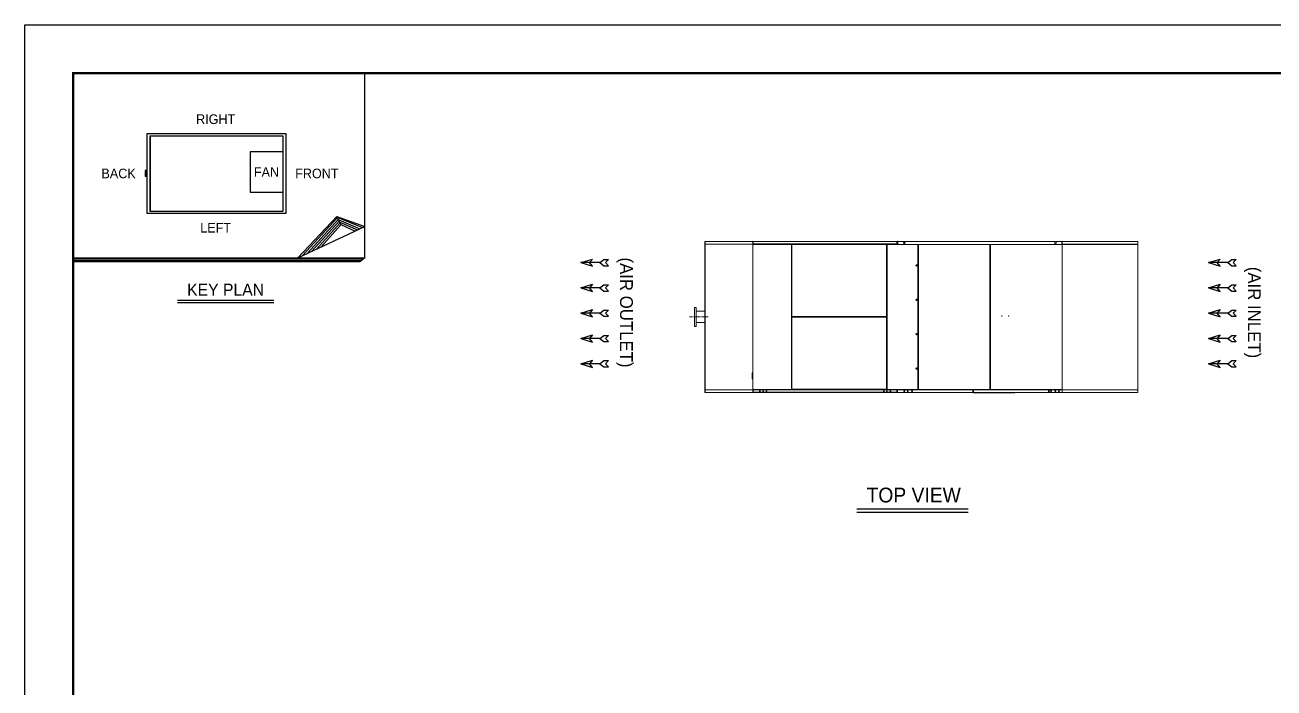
# Model space of a CAD drawing. Header units: millimetres. Extents: x -17070 to 60889, y -291348 to 42394.
# Drawn here: x 31481 to 49658, y 32751 to 42394 of the extents above; entities that cross this region are included whole.
import ezdxf
from ezdxf.enums import TextEntityAlignment as Align

# ---------------------------------------------------------------- set-up
doc = ezdxf.new("R2010")
doc.units = ezdxf.units.MM
doc.linetypes.add('CENTER', pattern=[2, 1.25, -0.25, 0.25, -0.25])
for name, color, linetype in [('center', 1, 'CENTER'), ('냉각탑', 4, 'Continuous'), ('냉각탑_box', 1, 'Continuous'), ('냉각탑_dim', 1, 'Continuous'), ('냉각탑_form', 1, 'Continuous'), ('냉각탑_text', 3, 'Continuous')]:
    doc.layers.add(name, color=color, linetype=linetype)
doc.styles.add('돋움', font='Dotum.ttf')

# ---------------------------------------------------------------- blocks, each defined once
blk = doc.blocks.new('화살표 IN OUT')
at = {"layer": '냉각탑_dim'}
for p, q in [((-323, 43), (-384, 43)), ((-343, 0), (-384, 43)), ((-384, -43), (-343, 0)), ((-266, 0), (-323, 43)), ((-266, 0), (-323, -43)), ((-266, 0), (0, 0)), ((-163, 50), (-122, 0)), ((0, 0), (-163, 50)), ((-163, -50), (-122, 0)), ((0, 0), (-163, -50)), ((-323, -43), (-384, -43))]:
    blk.add_line(p, q, dxfattribs=at)
blk = doc.blocks.new('4')
at = {"color": 0, "lineweight": 20}
for p, q in [((42075, 39247), (41375, 39247)), ((41375, 37047), (41375, 39247)), ((42075, 39244), (41375, 39244)), ((42075, 39208), (41375, 39208)), ((42075, 39205), (41375, 39205)), ((41378, 37047), (41378, 39247)), ((42075, 39244), (42075, 39247)), ((42075, 37095), (42075, 39200)), ((42640, 39200), (42640, 38152)), ((42643, 39200), (42643, 38152)), ((46577, 39247), (47677, 39247)), ((46577, 39243), (46577, 39247)), ((46577, 39244), (47677, 39244)), ((46577, 39205), (47677, 39205)), ((46577, 39202), (47677, 39202)), ((47674, 37047), (47674, 39247)), ((47677, 37047), (47677, 39247)), ((41375, 38230), (41375, 38065)), ((42640, 38143), (42640, 37095)), ((42643, 38143), (42643, 37095)), ((42075, 37089), (41375, 37089)), ((42075, 37086), (41375, 37086)), ((42078, 37091), (42634, 37091)), ((46577, 37089), (47677, 37089)), ((46577, 37086), (47677, 37086)), ((42075, 37050), (41375, 37050)), ((42075, 37047), (41375, 37047)), ((42075, 37047), (42075, 37050)), ((46577, 37050), (47677, 37050)), ((46577, 37047), (46577, 37050)), ((46577, 37047), (47677, 37047))]:
    blk.add_line(p, q, dxfattribs=at)
at = {"color": 0, "lineweight": 20, "ltscale": 0.019444}
for p, q in [((42075, 39209), (42075, 39244)), ((42077, 39209), (42077, 39244)), ((42078, 39244), (42078, 39209)), ((42075, 37051), (42075, 37086)), ((42077, 37051), (42077, 37086)), ((42078, 37051), (42078, 37086))]:
    blk.add_line(p, q, dxfattribs=at)
at = {"color": 0, "lineweight": 20, "ltscale": 0.001111}
for p, q in [((42075, 39244), (42077, 39244)), ((42643, 38146), (42643, 38148)), ((42739, 38148), (42739, 38146)), ((42743, 38148), (42743, 38146)), ((42792, 38146), (42792, 38148)), ((42794, 38148), (42794, 38146)), ((42794, 38146), (42794, 38148)), ((42797, 38146), (42797, 38148)), ((42798, 38146), (42798, 38148)), ((42088, 37089), (42088, 37091)), ((42766, 37091), (42766, 37089)), ((42798, 37089), (42798, 37091)), ((42077, 37051), (42075, 37051))]:
    blk.add_line(p, q, dxfattribs=at)
at = {"color": 0, "lineweight": 20, "ltscale": 0.001944}
for p, q in [((42078, 39244), (42078, 39247)), ((42078, 39209), (42078, 39205)), ((42640, 39200), (42640, 39203)), ((42643, 39203), (42640, 39203)), ((42640, 39200), (42643, 39200)), ((42643, 39203), (42643, 39200)), ((42640, 38152), (42643, 38152)), ((42640, 38143), (42643, 38143)), ((42643, 38148), (42643, 38152)), ((42643, 38146), (42643, 38143)), ((42078, 37086), (42078, 37089)), ((42640, 37095), (42643, 37095)), ((42640, 37091), (42640, 37095)), ((42643, 37091), (42640, 37091)), ((42643, 37091), (42643, 37095)), ((42078, 37047), (42078, 37051))]:
    blk.add_line(p, q, dxfattribs=at)
at = {"color": 7, "lineweight": 20}
for p, q in [((42078, 39247), (44171, 39247)), ((42078, 39244), (44171, 39244)), ((44171, 39209), (42078, 39209)), ((44171, 39205), (42078, 39205)), ((44018, 39203), (42643, 39203)), ((44018, 39200), (42643, 39200)), ((44018, 38152), (44018, 39200)), ((44022, 38152), (44022, 39200)), ((44024, 39200), (44024, 37094)), ((44027, 39200), (44027, 37094)), ((46572, 39247), (44181, 39247)), ((46572, 39243), (44181, 39243)), ((44473, 37094), (44473, 39200)), ((44477, 37094), (44477, 39200)), ((44477, 37094), (44477, 39200)), ((44479, 39200), (44479, 37094)), ((45523, 39203), (44482, 39203)), ((44482, 39200), (44482, 37094)), ((45523, 39200), (44482, 39200)), ((45523, 37094), (45523, 39200)), ((45527, 37094), (45527, 39200)), ((45529, 39200), (45529, 37094)), ((46573, 39203), (45532, 39203)), ((45532, 39200), (45532, 37094)), ((46573, 39200), (45532, 39200)), ((46573, 37094), (46573, 39200)), ((46577, 37094), (46577, 39200)), ((42643, 38152), (44018, 38152)), ((42643, 38148), (44018, 38148)), ((44018, 38146), (42643, 38146)), ((44018, 38143), (42643, 38143)), ((44018, 37095), (44018, 38143)), ((44022, 37095), (44022, 38143)), ((42078, 37089), (44171, 37089)), ((42078, 37086), (44171, 37086)), ((42643, 37095), (44018, 37095)), ((42643, 37091), (44018, 37091)), ((44180, 37089), (45273, 37089)), ((44180, 37086), (45273, 37086)), ((44183, 37090), (45456, 37090)), ((44482, 37094), (45523, 37094)), ((44482, 37091), (45523, 37091)), ((45282, 37089), (46375, 37089)), ((45282, 37086), (46375, 37086)), ((45458, 37090), (46571, 37090)), ((45532, 37094), (46573, 37094)), ((45532, 37091), (46573, 37091)), ((42078, 37051), (44171, 37051)), ((42078, 37047), (44171, 37047)), ((45260, 37050), (44193, 37050)), ((45260, 37047), (44193, 37047)), ((46362, 37050), (45295, 37050)), ((46362, 37047), (45295, 37047))]:
    blk.add_line(p, q, dxfattribs=at)
at = {"color": 0, "lineweight": 20, "ltscale": 0.000235611}
for p, q in [((42078, 39203), (42078, 39203)), ((42078, 37091), (42078, 37091))]:
    blk.add_line(p, q, dxfattribs=at)
at = {"color": 0, "lineweight": 20, "ltscale": 0.079781}
blk.add_line((42222, 39203), (42078, 39203), dxfattribs=at)
at = {"color": 0, "lineweight": 20, "ltscale": 0.08516}
blk.add_line((42375, 39203), (42222, 39203), dxfattribs=at)
at = {"color": 0, "lineweight": 20, "ltscale": 0.037463}
blk.add_line((42375, 39203), (42443, 39203), dxfattribs=at)
at = {"color": 0, "lineweight": 20, "ltscale": 0.005645}
blk.add_line((42453, 39203), (42443, 39203), dxfattribs=at)
at = {"color": 0, "lineweight": 20, "ltscale": 0.034979}
blk.add_line((42516, 39203), (42453, 39203), dxfattribs=at)
at = {"color": 0, "lineweight": 20, "ltscale": 0.059235}
blk.add_line((42516, 39203), (42623, 39203), dxfattribs=at)
at = {"color": 0, "lineweight": 20, "ltscale": 0.006389}
blk.add_line((42623, 39203), (42634, 39203), dxfattribs=at)
at = {"color": 0, "lineweight": 20, "ltscale": 0.000942901}
blk.add_line((42637, 39202), (42637, 39203), dxfattribs=at)
at = {"color": 0, "lineweight": 20, "ltscale": 0.001382}
blk.add_line((42637, 39203), (42640, 39203), dxfattribs=at)
at = {"color": 0, "lineweight": 20, "ltscale": 0.000953889}
blk.add_line((42637, 39202), (42637, 39203), dxfattribs=at)
at = {"color": 0, "lineweight": 20, "ltscale": 6.55358e-06}
blk.add_line((42637, 39203), (42637, 39203), dxfattribs=at)
at = {"color": 0, "lineweight": 20, "ltscale": 0.319444}
blk.add_line((42638, 39200), (42638, 37091), dxfattribs=at)
at = {"color": 7, "lineweight": 20, "ltscale": 0.004778}
blk.add_line((44027, 39203), (44018, 39203), dxfattribs=at)
at = {"color": 7, "lineweight": 20, "ltscale": 0.001944}
for p, q in [((44018, 39203), (44018, 39200)), ((44022, 39200), (44018, 39200)), ((44171, 39244), (44171, 39247)), ((44171, 39209), (44171, 39205)), ((44018, 38148), (44018, 38152)), ((44022, 38152), (44018, 38152)), ((44018, 38146), (44018, 38143)), ((44022, 38143), (44018, 38143)), ((44018, 37091), (44018, 37095)), ((44022, 37095), (44018, 37095)), ((44171, 37086), (44171, 37089)), ((44171, 37047), (44171, 37051))]:
    blk.add_line(p, q, dxfattribs=at)
at = {"color": 7, "lineweight": 20, "ltscale": 0.000833335}
for p, q in [((44018, 39200), (44018, 39201)), ((45273, 37052), (45275, 37052)), ((46375, 37052), (46377, 37052)), ((46575, 37052), (46573, 37052))]:
    blk.add_line(p, q, dxfattribs=at)
at = {"color": 7, "lineweight": 20, "ltscale": 0.003056}
for p, q in [((44024, 39200), (44018, 39200)), ((44018, 37089), (44018, 37095))]:
    blk.add_line(p, q, dxfattribs=at)
at = {"color": 7, "lineweight": 20, "ltscale": 0.001722}
for p, q in [((44024, 39200), (44027, 39200)), ((44027, 39203), (44027, 39200)), ((44473, 39203), (44473, 39200)), ((44477, 39200), (44473, 39200)), ((44479, 39200), (44482, 39200)), ((44482, 39200), (44482, 39203)), ((45523, 39203), (45523, 39200)), ((45527, 39200), (45523, 39200)), ((45529, 39200), (45532, 39200)), ((45532, 39203), (45532, 39200)), ((46573, 39203), (46573, 39200)), ((46577, 39200), (46573, 39200)), ((45527, 38697), (45527, 38694)), ((45527, 38657), (45527, 38660)), ((45527, 37638), (45527, 37635)), ((45527, 37598), (45527, 37601)), ((44024, 37094), (44027, 37094)), ((44027, 37091), (44027, 37094)), ((44180, 37086), (44180, 37089)), ((44477, 37094), (44473, 37094)), ((44473, 37091), (44473, 37094)), ((44479, 37094), (44482, 37094)), ((44482, 37094), (44482, 37091)), ((45273, 37086), (45273, 37089)), ((45282, 37086), (45282, 37089)), ((45527, 37094), (45523, 37094)), ((45523, 37091), (45523, 37094)), ((45529, 37094), (45532, 37094)), ((45532, 37091), (45532, 37094)), ((46375, 37086), (46375, 37089)), ((46384, 37086), (46384, 37089)), ((46573, 37091), (46573, 37094)), ((46577, 37094), (46573, 37094)), ((46573, 37086), (46573, 37089)), ((44193, 37050), (44193, 37047)), ((45260, 37050), (45260, 37047)), ((45295, 37050), (45295, 37047)), ((46362, 37050), (46362, 37047)), ((46397, 37050), (46397, 37047)), ((46560, 37050), (46560, 37047))]:
    blk.add_line(p, q, dxfattribs=at)
at = {"color": 7, "lineweight": 20, "ltscale": 0.248222}
for p, q in [((44473, 39203), (44027, 39203)), ((44473, 39200), (44027, 39200)), ((44027, 37094), (44473, 37094)), ((44027, 37091), (44473, 37091))]:
    blk.add_line(p, q, dxfattribs=at)
at = {"color": 7, "lineweight": 20, "ltscale": 4.07181e-05}
blk.add_line((44027, 39200), (44027, 39200), dxfattribs=at)
at = {"color": 7, "lineweight": 20, "ltscale": 0.019444}
for p, q in [((44171, 39244), (44171, 39209)), ((44173, 39244), (44173, 39209)), ((44175, 39244), (44175, 39209)), ((44171, 37051), (44171, 37086)), ((44173, 37086), (44173, 37051)), ((44175, 37086), (44175, 37051))]:
    blk.add_line(p, q, dxfattribs=at)
at = {"color": 7, "lineweight": 20, "ltscale": 0.001111}
for p, q in [((44173, 39244), (44175, 39244)), ((44024, 38722), (44022, 38722)), ((44024, 38622), (44022, 38622)), ((44024, 38347), (44022, 38347)), ((44024, 38347), (44022, 38347)), ((45529, 38176), (45527, 38176)), ((43408, 38146), (43408, 38148)), ((45529, 38150), (45527, 38150)), ((45529, 38146), (45527, 38146)), ((45527, 38142), (45529, 38142)), ((44024, 37947), (44022, 37947)), ((44024, 37669), (44022, 37669)), ((44024, 37569), (44022, 37569)), ((43408, 37089), (43408, 37091)), ((44018, 37095), (44018, 37093)), ((44022, 37095), (44024, 37095)), ((44046, 37091), (44046, 37089)), ((45529, 37094), (45527, 37094)), ((46572, 37089), (46572, 37091)), ((46573, 37091), (46573, 37089)), ((44175, 37051), (44173, 37051)), ((45277, 37052), (45279, 37052)), ((45284, 37047), (45284, 37045)), ((45884, 37047), (45884, 37045)), ((46379, 37052), (46381, 37052))]:
    blk.add_line(p, q, dxfattribs=at)
at = {"color": 7, "lineweight": 20, "ltscale": 0.001778}
for p, q in [((44180, 39243), (44177, 39243)), ((46577, 39243), (46573, 39243))]:
    blk.add_line(p, q, dxfattribs=at)
at = {"color": 7, "lineweight": 20, "ltscale": 0.021834}
for p, q in [((44177, 39203), (44177, 39243)), ((44180, 39203), (44180, 39243)), ((44181, 39243), (44181, 39203)), ((46572, 39243), (46572, 39203)), ((46573, 39243), (46573, 39203))]:
    blk.add_line(p, q, dxfattribs=at)
at = {"color": 7, "lineweight": 20, "ltscale": 0.002611}
for p, q in [((44181, 39247), (44181, 39243)), ((46572, 39247), (46572, 39243))]:
    blk.add_line(p, q, dxfattribs=at)
at = {"color": 7, "lineweight": 20, "ltscale": 3.41968e-05}
blk.add_line((44431, 39203), (44431, 39203), dxfattribs=at)
at = {"color": 7, "lineweight": 20, "ltscale": 0.004556}
for p, q in [((44473, 39202), (44482, 39202)), ((45523, 39203), (45532, 39203)), ((45523, 39200), (45532, 39200)), ((44473, 37093), (44482, 37093)), ((45532, 37091), (45523, 37091))]:
    blk.add_line(p, q, dxfattribs=at)
at = {"color": 7, "lineweight": 20, "ltscale": 0.000833333}
for p, q in [((44479, 39200), (44477, 39200)), ((44479, 37094), (44477, 37094)), ((45273, 37088), (45273, 37086)), ((46573, 37088), (46573, 37086)), ((45260, 37049), (45260, 37050)), ((46560, 37049), (46560, 37050))]:
    blk.add_line(p, q, dxfattribs=at)
at = {"color": 7, "lineweight": 20, "ltscale": 0.000277793}
for p, q in [((44477, 39200), (44477, 39200)), ((44477, 37094), (44477, 37094))]:
    blk.add_line(p, q, dxfattribs=at)
at = {"color": 7, "lineweight": 20, "ltscale": 0.001295}
blk.add_line((46576, 39200), (46573, 39200), dxfattribs=at)
at = {"color": 7, "lineweight": 20, "ltscale": 0.023556}
blk.add_line((46577, 39243), (46577, 39200), dxfattribs=at)
at = {"color": 7, "lineweight": 20, "ltscale": 5.55735e-05}
for p, q in [((45527, 38697), (45527, 38697)), ((45527, 38657), (45527, 38657)), ((45527, 37638), (45527, 37638)), ((45527, 37598), (45527, 37598))]:
    blk.add_line(p, q, dxfattribs=at)
at = {"color": 7, "lineweight": 20, "ltscale": 5.55722e-05}
for p, q in [((45527, 38694), (45527, 38694)), ((45527, 38660), (45527, 38660)), ((45527, 37635), (45527, 37635)), ((45527, 37601), (45527, 37601))]:
    blk.add_line(p, q, dxfattribs=at)
at = {"color": 7, "lineweight": 20, "ltscale": 0.018778}
for p, q in [((45527, 38694), (45527, 38660)), ((45527, 37635), (45527, 37601))]:
    blk.add_line(p, q, dxfattribs=at)
at = {"color": 0, "lineweight": 20, "ltscale": 0.012222}
for p, q in [((41225, 38287), (41247, 38287)), ((41225, 38287), (41247, 38287)), ((41225, 38007), (41247, 38007))]:
    blk.add_line(p, q, dxfattribs=at)
at = {"color": 0, "lineweight": 20, "ltscale": 0.048014}
for p, q in [((41225, 38201), (41225, 38287)), ((41247, 38201), (41247, 38287))]:
    blk.add_line(p, q, dxfattribs=at)
at = {"color": 0, "lineweight": 20, "ltscale": 0.107542}
for p, q in [((41225, 38007), (41225, 38201)), ((41247, 38007), (41247, 38201))]:
    blk.add_line(p, q, dxfattribs=at)
at = {"color": 0, "lineweight": 20, "ltscale": 0.076667}
blk.add_line((41375, 38230), (41247, 38230), dxfattribs=at)
at = {"color": 0, "lineweight": 20, "ltscale": 0.385833}
for p, q in [((41375, 38230), (41247, 38230)), ((41375, 38065), (41247, 38065))]:
    blk.add_line(p, q, dxfattribs=at)
at = {"color": 7, "lineweight": 20, "ltscale": 0.222222}
blk.add_line((46577, 37947), (46577, 38347), dxfattribs=at)
at = {"color": 0, "lineweight": 20, "ltscale": 0.005}
blk.add_line((42640, 38143), (42640, 38152), dxfattribs=at)
at = {"color": 7, "lineweight": 20, "ltscale": 0.005}
blk.add_line((44018, 38143), (44018, 38152), dxfattribs=at)
at = {"color": 0, "lineweight": 20, "ltscale": 0.005556}
for p, q in [((42075, 37334), (42065, 37334)), ((42075, 37245), (42065, 37245))]:
    blk.add_line(p, q, dxfattribs=at)
at = {"color": 0, "lineweight": 20, "ltscale": 0.0495}
blk.add_line((42065, 37245), (42065, 37334), dxfattribs=at)
at = {"color": 0, "lineweight": 20, "ltscale": 0.000203026}
blk.add_line((42075, 37086), (42075, 37086), dxfattribs=at)
at = {"color": 0, "lineweight": 20, "ltscale": 0.000222127}
blk.add_line((42078, 37089), (42078, 37089), dxfattribs=at)
at = {"color": 0, "lineweight": 20, "ltscale": 1.29947e-05}
blk.add_line((42078, 37089), (42078, 37089), dxfattribs=at)
at = {"color": 0, "lineweight": 20, "ltscale": 0.000580935}
blk.add_line((42078, 37086), (42078, 37087), dxfattribs=at)
at = {"color": 0, "lineweight": 20, "ltscale": 0.000222221}
blk.add_line((42078, 37086), (42078, 37086), dxfattribs=at)
at = {"color": 0, "lineweight": 20, "ltscale": 0.019889}
blk.add_line((42078, 37086), (42078, 37050), dxfattribs=at)
at = {"color": 0, "lineweight": 20, "ltscale": 0.00303}
blk.add_line((42634, 37091), (42640, 37091), dxfattribs=at)
at = {"color": 0, "lineweight": 20, "ltscale": 0.003061}
blk.add_line((42793, 37089), (42798, 37089), dxfattribs=at)
at = {"color": 7, "lineweight": 20, "ltscale": 0.338889}
blk.add_line((44018, 37089), (42798, 37089), dxfattribs=at)
at = {"color": 7, "lineweight": 20, "ltscale": 0.001016}
blk.add_line((44018, 37089), (44020, 37089), dxfattribs=at)
at = {"color": 7, "lineweight": 20, "ltscale": 0.003761}
blk.add_line((44027, 37091), (44020, 37091), dxfattribs=at)
at = {"color": 7, "lineweight": 20, "ltscale": 0.014666}
blk.add_line((44046, 37089), (44020, 37089), dxfattribs=at)
at = {"color": 7, "lineweight": 20, "ltscale": 0.000222226}
for p, q in [((44171, 37089), (44171, 37089)), ((44175, 37086), (44175, 37086))]:
    blk.add_line(p, q, dxfattribs=at)
at = {"color": 7, "lineweight": 20, "ltscale": 1.29913e-05}
blk.add_line((44171, 37089), (44171, 37089), dxfattribs=at)
at = {"color": 7, "lineweight": 20, "ltscale": 0.000580935}
for p, q in [((44171, 37087), (44171, 37086)), ((44171, 37086), (44171, 37087))]:
    blk.add_line(p, q, dxfattribs=at)
at = {"color": 7, "lineweight": 20, "ltscale": 0.019889}
for p, q in [((44171, 37086), (44171, 37050)), ((44171, 37050), (44171, 37086)), ((44177, 37050), (44177, 37086)), ((44178, 37050), (44178, 37086)), ((44180, 37086), (44180, 37050)), ((45273, 37050), (45273, 37086)), ((45273, 37086), (45273, 37050)), ((45275, 37086), (45275, 37050)), ((45277, 37050), (45277, 37086)), ((45279, 37050), (45279, 37086)), ((45280, 37050), (45280, 37086)), ((45282, 37086), (45282, 37050)), ((45282, 37050), (45282, 37086)), ((46375, 37050), (46375, 37086)), ((46377, 37050), (46377, 37086)), ((46379, 37050), (46379, 37086)), ((46381, 37050), (46381, 37086)), ((46382, 37050), (46382, 37086)), ((46384, 37086), (46384, 37050)), ((46573, 37086), (46573, 37050)), ((46573, 37050), (46573, 37086)), ((46575, 37050), (46575, 37086)), ((46577, 37050), (46577, 37086))]:
    blk.add_line(p, q, dxfattribs=at)
at = {"color": 7, "lineweight": 20, "ltscale": 0.000222222}
blk.add_line((44171, 37086), (44171, 37086), dxfattribs=at)
at = {"color": 7, "lineweight": 20, "ltscale": 0.002805}
blk.add_line((44177, 37086), (44177, 37091), dxfattribs=at)
at = {"color": 7, "lineweight": 20, "ltscale": 0.000385434}
blk.add_line((44180, 37089), (44180, 37090), dxfattribs=at)
at = {"color": 7, "lineweight": 20, "ltscale": 0.000778491}
blk.add_line((44181, 37090), (44181, 37091), dxfattribs=at)
at = {"color": 7, "lineweight": 20, "ltscale": 0.000222959}
blk.add_line((44181, 37089), (44181, 37090), dxfattribs=at)
at = {"color": 7, "lineweight": 20, "ltscale": 0.000188599}
blk.add_line((44181, 37090), (44181, 37090), dxfattribs=at)
at = {"color": 7, "lineweight": 20, "ltscale": 0.000866582}
blk.add_line((44181, 37090), (44183, 37090), dxfattribs=at)
at = {"color": 7, "lineweight": 20, "ltscale": 0.000222168}
blk.add_line((45254, 37089), (45254, 37090), dxfattribs=at)
at = {"color": 7, "lineweight": 20, "ltscale": 0.055556}
blk.add_line((45254, 37089), (45354, 37089), dxfattribs=at)
at = {"color": 7, "lineweight": 20, "ltscale": 0.000222138}
blk.add_line((45354, 37089), (45354, 37090), dxfattribs=at)
at = {"color": 7, "lineweight": 20, "ltscale": 0.000888889}
for p, q in [((45456, 37091), (45456, 37090)), ((44192, 37049), (44192, 37047)), ((45260, 37047), (45260, 37049)), ((45262, 37047), (45262, 37049)), ((45294, 37047), (45294, 37049)), ((46364, 37047), (46364, 37049)), ((46396, 37047), (46396, 37049)), ((46560, 37047), (46560, 37049)), ((46562, 37047), (46562, 37049))]:
    blk.add_line(p, q, dxfattribs=at)
at = {"color": 7, "lineweight": 20, "ltscale": 0.001115}
blk.add_line((45456, 37090), (45458, 37090), dxfattribs=at)
at = {"color": 7, "lineweight": 20, "ltscale": 0.000884903}
blk.add_line((45458, 37091), (45458, 37090), dxfattribs=at)
at = {"color": 7, "lineweight": 20, "ltscale": 0.105444}
for p, q in [((46384, 37089), (46573, 37089)), ((46384, 37086), (46573, 37086))]:
    blk.add_line(p, q, dxfattribs=at)
at = {"color": 7, "lineweight": 20, "ltscale": 0.000884973}
blk.add_line((46571, 37091), (46571, 37090), dxfattribs=at)
at = {"color": 7, "lineweight": 20, "ltscale": 0.004555}
blk.add_line((46577, 37094), (46577, 37086), dxfattribs=at)
at = {"color": 0, "lineweight": 20, "ltscale": 0.000203598}
blk.add_line((42075, 37050), (42075, 37051), dxfattribs=at)
at = {"color": 0, "lineweight": 20, "ltscale": 0.000222222}
blk.add_line((42078, 37050), (42078, 37050), dxfattribs=at)
at = {"color": 0, "lineweight": 20, "ltscale": 0.00020375}
blk.add_line((42078, 37047), (42078, 37047), dxfattribs=at)
at = {"color": 7, "lineweight": 20, "ltscale": 0.000222318}
blk.add_line((44171, 37050), (44171, 37050), dxfattribs=at)
at = {"color": 7, "lineweight": 20, "ltscale": 0.000203927}
blk.add_line((44171, 37047), (44171, 37047), dxfattribs=at)
at = {"color": 7, "lineweight": 20, "ltscale": 0.000222128}
blk.add_line((44175, 37050), (44175, 37051), dxfattribs=at)
at = {"color": 7, "lineweight": 20, "ltscale": 0.000833332}
for p, q in [((44180, 37052), (44178, 37052)), ((46382, 37052), (46384, 37052))]:
    blk.add_line(p, q, dxfattribs=at)
at = {"color": 7, "lineweight": 20, "ltscale": 0.0075}
for p, q in [((44193, 37050), (44180, 37050)), ((45273, 37050), (45260, 37050)), ((45295, 37050), (45282, 37050)), ((46375, 37050), (46362, 37050)), ((46397, 37050), (46384, 37050)), ((46573, 37050), (46560, 37050))]:
    blk.add_line(p, q, dxfattribs=at)
at = {"color": 7, "lineweight": 20, "ltscale": 0.006611}
for p, q in [((44192, 37049), (44180, 37049)), ((44192, 37047), (44180, 37047)), ((45273, 37049), (45262, 37049)), ((45273, 37047), (45262, 37047)), ((45294, 37049), (45282, 37049)), ((45294, 37047), (45282, 37047)), ((46364, 37049), (46375, 37049)), ((46364, 37047), (46375, 37047)), ((46396, 37049), (46384, 37049)), ((46396, 37047), (46384, 37047)), ((46562, 37049), (46573, 37049)), ((46562, 37047), (46573, 37047))]:
    blk.add_line(p, q, dxfattribs=at)
at = {"color": 7, "lineweight": 20, "ltscale": 0.00083333}
for p, q in [((44181, 37049), (44181, 37050)), ((46572, 37049), (46572, 37050))]:
    blk.add_line(p, q, dxfattribs=at)
at = {"color": 7, "lineweight": 20, "ltscale": 0.000888001}
for p, q in [((44192, 37047), (44193, 37047)), ((46396, 37047), (46397, 37047))]:
    blk.add_line(p, q, dxfattribs=at)
at = {"color": 7, "lineweight": 20, "ltscale": 0.000888884}
for p, q in [((45260, 37047), (45262, 37047)), ((46362, 37047), (46364, 37047)), ((46560, 37047), (46562, 37047))]:
    blk.add_line(p, q, dxfattribs=at)
at = {"color": 7, "lineweight": 20, "ltscale": 0.004501}
for p, q in [((45274, 37047), (45282, 37047)), ((46376, 37047), (46384, 37047))]:
    blk.add_line(p, q, dxfattribs=at)
at = {"color": 7, "lineweight": 20, "ltscale": 0.000778274}
blk.add_line((45280, 37052), (45282, 37052), dxfattribs=at)
at = {"color": 7, "lineweight": 20, "ltscale": 0.016667}
for p, q in [((45284, 37045), (45314, 37045)), ((45854, 37045), (45884, 37045))]:
    blk.add_line(p, q, dxfattribs=at)
at = {"color": 7, "lineweight": 20, "ltscale": 0.000888396}
for p, q in [((45295, 37049), (45294, 37049)), ((45295, 37047), (45294, 37047))]:
    blk.add_line(p, q, dxfattribs=at)
at = {"color": 7, "lineweight": 20, "ltscale": 0.001108}
for p, q in [((45314, 37047), (45314, 37045)), ((45854, 37047), (45854, 37045))]:
    blk.add_line(p, q, dxfattribs=at)
at = {"color": 7, "lineweight": 20, "ltscale": 0.3}
blk.add_line((45854, 37045), (45314, 37045), dxfattribs=at)
at = {"color": 7, "lineweight": 20, "ltscale": 0.090444}
for p, q in [((46560, 37050), (46397, 37050)), ((46560, 37047), (46397, 37047))]:
    blk.add_line(p, q, dxfattribs=at)
at = {"color": 7, "lineweight": 20}
for centre, radius in [((44277, 39226), 11.5), ((44277, 39226), 9), ((46477, 39226), 11.5), ((44457, 38897), 9.5), ((44457, 38897), 7.9), ((44457, 38897), 4.5), ((44457, 38897), 3), ((44457, 38397), 9.5), ((44457, 38397), 7.9), ((44457, 38397), 4.5), ((44457, 38397), 3), ((45697, 38161), 3), ((45797, 38161), 3), ((44457, 37897), 9.5), ((44457, 37897), 7.9), ((44457, 37897), 4.5), ((44457, 37897), 3), ((44457, 37397), 9.5), ((44457, 37397), 7.9), ((44457, 37397), 4.5), ((44457, 37397), 3), ((43979, 37068), 5), ((44025, 37068), 5), ((44075, 37068), 6.5), ((44277, 37068), 6.5), ((44327, 37068), 7), ((44390, 37068), 7), ((46414, 37068), 7), ((46411, 37068), 3), ((46477, 37068), 7), ((46527, 37068), 6.5)]:
    blk.add_circle(centre, radius, dxfattribs=at)
at = {"color": 0, "lineweight": 20}
for centre, radius in [((42175, 37068), 6.5), ((42225, 37068), 5), ((42271, 37068), 5)]:
    blk.add_circle(centre, radius, dxfattribs=at)
for centre, radius, start, end in [((42078, 39244), 3.5, 90, 180), ((42078, 39209), 3.5, 180, 270), ((42078, 39200), 3.5, 90, 180), ((42078, 39244), 1.5, 90, 180), ((42078, 39209), 1.5, 180, 270), ((42113, 39200), 3.5, 89.7838, 90), ((42634, 39200), 3.5, 0, 90), ((42639, 39200), 3.5, 115.3796, 130.0052), ((42639, 39200), 3.5, 90, 90.5414), ((42643, 39200), 3.5, 90, 90.1867), ((42674, 39200), 3.5, 89.7692, 90), ((42078, 37095), 3.5, 180, 270), ((42078, 37086), 3.5, 90, 180), ((42078, 37086), 3.1, 90, 180), ((42078, 37086), 1.5, 90, 180), ((42078, 37051), 3.5, 180, 270), ((42078, 37050), 3.1, 180, 270), ((42078, 37051), 1.5, 180, 270)]:
    blk.add_arc(centre, radius, start, end, dxfattribs=at)
at = {"color": 7, "lineweight": 20}
for centre, radius, start, end in [((43137, 39200), 3.5, 90, 90.2294), ((43212, 39200), 3.5, 89.6584, 90), ((44136, 39200), 3.5, 90, 90.7517), ((44171, 39244), 3.5, 0, 90), ((44171, 39244), 1.5, 0, 90), ((44171, 39209), 3.5, 270, 0), ((44171, 39209), 1.5, 270, 0), ((44171, 39200), 3.5, 89.228, 90), ((44181, 39243), 4.7, 90, 180), ((44181, 39243), 1.5, 90, 180), ((46092, 39200), 3.1, 89.2712, 90), ((46317, 39200), 3.1, 89.1722, 90), ((46572, 39243), 4.7, 0, 90), ((46572, 39243), 1.5, 0, 90), ((46573, 39200), 3.1, 0, 82.5863), ((46573, 39200), 3.1, 89.0568, 90), ((43121, 37086), 3.1, 89.401, 89.7852), ((43130, 37086), 3.1, 90.2148, 90.599), ((44171, 37086), 3.5, 0, 90), ((44171, 37086), 3.1, 0, 90), ((44171, 37086), 1.5, 0, 90), ((44180, 37086), 3.1, 90, 180), ((44181, 37093), 3.1, 208.9645, 270), ((44180, 37086), 1.5, 90, 180), ((45273, 37086), 3.1, 0, 90), ((45273, 37086), 1.5, 0, 90), ((45282, 37086), 3.1, 90, 180), ((45282, 37086), 1.5, 90, 180), ((45285, 37086), 3.1, 165.4074, 180), ((45285, 37086), 3.1, 90.2114, 90.4702), ((45882, 37086), 3.1, 89.3183, 90), ((45894, 37086), 3.1, 90, 90.6817), ((46375, 37086), 3.1, 0, 90), ((46375, 37086), 1.5, 0, 90), ((46384, 37086), 3.1, 90, 180), ((46384, 37086), 1.5, 90, 180), ((46573, 37094), 3.1, 277.4137, 0), ((46573, 37086), 3.1, 360, 90), ((46573, 37086), 1.5, 360, 90), ((44171, 37051), 3.5, 270, 0), ((44171, 37051), 1.5, 270, 0), ((44171, 37050), 3.1, 270, 360), ((44180, 37050), 3.1, 180, 270), ((44180, 37050), 1.5, 180, 270), ((44377, 37068), 9, 329.3951, 30.9912), ((45273, 37050), 1.5, 270, 0), ((45273, 37050), 3.1, 270, 0), ((45282, 37050), 3.1, 180, 270), ((45282, 37050), 1.5, 180, 270), ((45285, 37050), 3.1, 180, 208.9385), ((45285, 37050), 1.5, 180, 270), ((46375, 37050), 3.1, 270, 360), ((46375, 37050), 1.5, 270, 360), ((46384, 37050), 3.1, 180, 270), ((46384, 37050), 1.5, 180, 270), ((46411, 37068), 4.5, 225.2957, 139.1411), ((46573, 37050), 3.1, 270, 360), ((46573, 37050), 1.5, 270, 360), ((46572, 37052), 4.7, 359.2534, 0)]:
    blk.add_arc(centre, radius, start, end, dxfattribs=at)
for centre, major_axis, ratio, start_param, end_param in [((45156, 39200), (0, -3.1), 0.362051, 3.141593, 3.150711), ((45168, 39200), (0, 3.1), 0.497684, 6.283185, 6.293941), ((45388, 39200), (0, -3.1), 0.362051, 3.141593, 3.149077), ((45390, 39200), (0, -3.1), 0.295634, 3.141593, 3.147803), ((45445, 39200), (0, -3.1), 0.295634, 3.141593, 3.147494), ((45447, 39200), (0, -3.1), 0.199066, 3.141593, 3.145209), ((45503, 39200), (0, -3.1), 0.199066, 3.141593, 3.145057), ((45514, 39200), (0, 3.1), 0.497684, 6.283185, 6.292373), ((45516, 39200), (0, 3.1), 0.463988, 6.283185, 6.292039), ((45558, 39200), (0, 3.1), 0.463988, 6.283185, 6.291618), ((45560, 39200), (0, 3.1), 0.396032, 6.283185, 6.290801), ((45603, 39200), (0, 3.1), 0.396032, 6.283185, 6.290415), ((45927, 39200), (0, 3.1), 0.271429, 6.278789, 6.283185), ((45945, 39200), (0, 3.1), 0.518024, 6.274591, 6.283185), ((45994, 39200), (0, 3.1), 0.518024, 6.274252, 6.283185), ((45996, 39200), (0, 3.1), 0.643078, 6.273484, 6.283185), ((46021, 39200), (0, 3.1), 0.271429, 6.278383, 6.283185), ((46023, 39200), (0, 3.1), 0.433277, 6.27575, 6.283185), ((46039, 39200), (0, 3.1), 0.643078, 6.273047, 6.283185), ((46041, 39200), (0, 3.1), 0.868292, 6.272332, 6.283185), ((46069, 39200), (0, 3.1), 0.868292, 6.271619, 6.283185), ((46070, 39200), (0, 3.1), 0.934095, 6.271471, 6.283185), ((46092, 39200), (0, 3.1), 0.934095, 6.270596, 6.283185), ((46111, 39200), (0, 3.1), 0.433277, 6.275199, 6.283185), ((46112, 39200), (0, 3.1), 0.649423, 6.273604, 6.283185), ((46186, 39200), (0, 3.1), 0.649423, 6.272929, 6.283185), ((46188, 39200), (0, 3.1), 0.770786, 6.272478, 6.283185), ((46245, 39200), (0, 3.1), 0.385552, 6.278709, 6.283185), ((46247, 39200), (0, 3.1), 0.593698, 6.276966, 6.283185), ((46250, 39200), (0, 3.1), 0.770786, 6.271546, 6.283185), ((46251, 39200), (0, 3.1), 0.908121, 6.271218, 6.283185), ((46292, 39200), (0, 3.1), 0.966704, 6.270054, 6.283185), ((46292, 39200), (0, 3.1), 0.908121, 6.270174, 6.283185), ((46317, 39200), (0, 3.1), 0.966704, 6.268813, 6.283185), ((46366, 39200), (0, 3.1), 0.593698, 6.274659, 6.283185), ((46367, 39200), (0, 3.1), 0.75248, 6.273973, 6.283185), ((46465, 39200), (0, 3.1), 0.75248, 6.271662, 6.283185), ((46466, 39200), (0, 3.1), 0.887393, 6.271305, 6.283185), ((46534, 39200), (0, 3.1), 0.887393, 6.269057, 6.283185), ((46534, 39200), (0, 3.1), 0.965624, 6.268895, 6.283185), ((46573, 39200), (0, 3.1), 0.965624, 4.712389, 6.06012), ((46573, 39200), (0, 3.1), 0.965624, 6.266799, 6.283185), ((44020, 37093), (0, -1.5), 0.996195, 4.712389, 6.283185), ((44020, 37093), (0, -3.5), 0.996195, 5.731357, 6.283185), ((44183, 37093), (0, 3.1), 0.601815, 2.077794, 3.141593), ((45456, 37093), (0, 3.1), 0.601815, 2.077443, 3.141593), ((46573, 37094), (0, -3.1), 0.965624, 0.223065, 1.570796)]:
    blk.add_ellipse(centre, major_axis=major_axis, ratio=ratio, start_param=start_param, end_param=end_param, dxfattribs=at)
at = {"color": 0, "lineweight": 20}
for centre, major_axis, end_param in [((42639, 37093), (0, -1.5), 0.279249), ((42793, 37093), (0, -3.5), 1.127828)]:
    blk.add_ellipse(centre, major_axis=major_axis, ratio=0.996195, start_param=0, end_param=end_param, dxfattribs=at)
at = {"layer": 'center', "lineweight": 20, "ltscale": 30}
blk.add_line((41150, 38147), (41424, 38147), dxfattribs=at)

msp = doc.modelspace()

# ---------------------------------------------------------------- linework, layer by layer
at = {"layer": 'Defpoints'}
msp.add_lwpolyline([(31481.5, 42393.7), (60888.7, 42393.7), (60888.7, 21598.6), (31481.5, 21598.6)], close=True, dxfattribs=at)
at = {"layer": '냉각탑', "ltscale": 30}
for p, q in [((33298.3, 40780.4), (33298.3, 39688)), ((33298.3, 40780.4), (35233.2, 40780.4)), ((33307.6, 39688), (33307.6, 40780.4)), ((35233.2, 40780.4), (35233.2, 39688)), ((33298.3, 39688), (35233.2, 39688))]:
    msp.add_line(p, q, dxfattribs=at)
msp.add_lwpolyline([(33252.3, 40810.4), (33252.3, 39658.1), (35280.3, 39658.1), (35280.3, 40810.4)], close=True, dxfattribs=at)
for points in [[(35233.2, 40548.9), (34759.2, 40548.9), (34758.8, 39962.4), (35233.2, 39962.4)], [(33243.5, 40275), (33231.9, 40275), (33231.9, 40193.5), (33243.5, 40193.5)], [(33237.7, 40275), (33237.7, 40193.5)], [(33243.5, 40193.5), (33243.5, 40275)]]:
    msp.add_lwpolyline(points, dxfattribs=at)
at = {"layer": '냉각탑_box'}
for p, q in [((36426.5, 39008.3), (36426.5, 41693.5)), ((35452.2, 39008.3), (36017.7, 39606)), ((35452.2, 39008.3), (36426.5, 39463.5)), ((35519.8, 39039.9), (36034.2, 39599.1)), ((35587.4, 39071.5), (36045.4, 39571.1)), ((35655, 39103), (36056.6, 39543.1)), ((35722.6, 39134.6), (36067.9, 39515.1)), ((35790.1, 39166.2), (36079.1, 39487.1)), ((36017.7, 39606), (36426.5, 39463.5)), ((36017.7, 39606), (36079.1, 39487.1)), ((36036.5, 39593.4), (36390.9, 39446.9)), ((36050, 39559.6), (36355.4, 39430.3)), ((36063.5, 39525.9), (36319.8, 39413.7)), ((36077.1, 39492.2), (36284.2, 39397)), ((32181.6, 39008.3), (36426.5, 39008.3)), ((32181.6, 38996.6), (36412.3, 38996.6)), ((32181.6, 38975.2), (36386.4, 38975.2)), ((32181.6, 38953.7), (36360.4, 38953.7)), ((36426.5, 39008.3), (36360.4, 38953.7)), ((33700.7, 38391.8), (35100.7, 38391.8)), ((33700.7, 38356.8), (35100.7, 38356.8)), ((43584.4, 35354.9), (45207.7, 35354.9)), ((43584.4, 35308.2), (45207.7, 35308.2))]:
    msp.add_line(p, q, dxfattribs=at)
at = {"layer": '냉각탑_form', "const_width": 35}
msp.add_lwpolyline([(32181.6, 41693.5), (32181.6, 22298.7), (60188.5, 22298.7), (60188.5, 41693.5)], close=True, dxfattribs=at)

# ---------------------------------------------------------------- block references
msp.add_blockref('4', (0, 0))
at = {"layer": '냉각탑_dim', "xscale": -1.04999997375291, "yscale": 1.04999997374806, "zscale": 1.04999997375}
for p in [(39568.2, 38937), (48704.1, 38937), (39568.2, 38569.5), (48704.1, 38569.5), (39568.2, 38202), (48704.1, 38202), (39568.2, 37834.5), (48704.1, 37834.5), (39568.2, 37467), (48704.1, 37467)]:
    msp.add_blockref('화살표 IN OUT', p, dxfattribs=at)

# ---------------------------------------------------------------- texts
at = {"layer": '냉각탑_text', "style": '돋움'}
for s, height, p in [('RIGHT', 140, (34256.3, 41024)), ('BACK', 140, (32843.6, 40234.2)), ('FAN', 140, (34996, 40255.6)), ('FRONT', 140, (35729, 40234.2)), ('LEFT', 140, (34256.3, 39445.2)), ('KEY PLAN', 175, (34400.7, 38543.5)), ('TOP VIEW', 214.63, (44414.3, 35557.1))]:
    msp.add_text(s, height=height, dxfattribs=at).set_placement(p, align=Align.MIDDLE_CENTER)
for s, p in [('(AIR OUTLET)', (40234.1, 38212)), ('(AIR INLET)', (49370, 38212))]:
    msp.add_text(s, height=186.667, rotation=270, dxfattribs=at).set_placement(p, align=Align.MIDDLE_CENTER)

doc.saveas('drawing.dxf')
